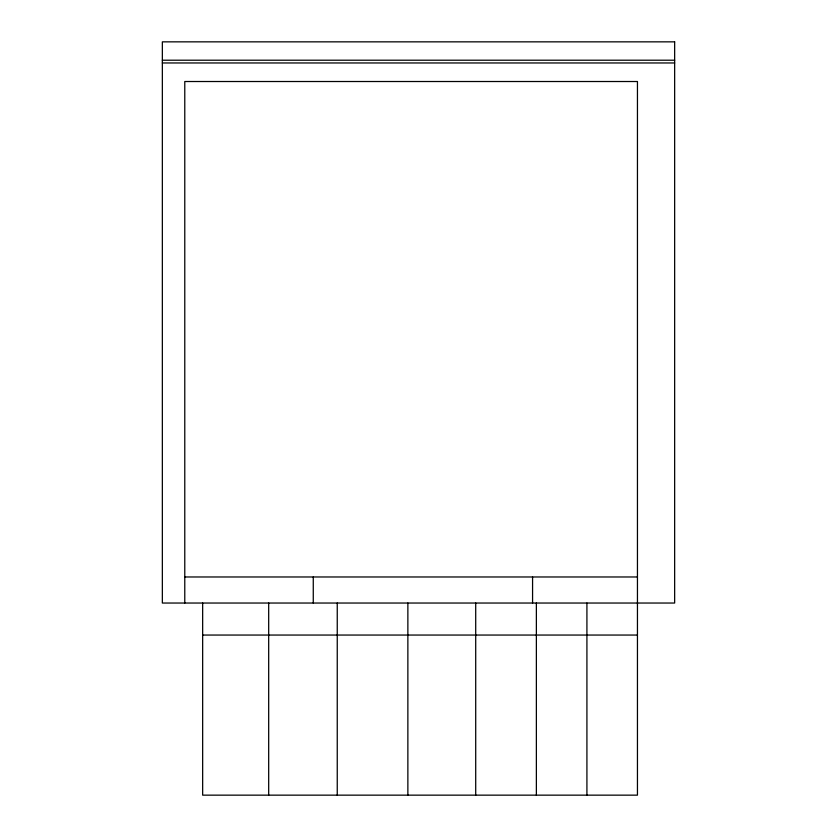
<?xml version="1.0" encoding="UTF-8"?>
<svg xmlns="http://www.w3.org/2000/svg" width="837" height="837" viewBox="0 0 837 837"><rect width="100%" height="100%" fill="white"/><g stroke="black" fill="none" stroke-linecap="round" stroke-linejoin="round"><path stroke-width="1.26" d="M162.347 60.212L674.653 60.212M162.347 62.963L674.653 62.963M184.778 576.975L637.449 576.975M202.659 635.053L637.449 635.053M586.915 603.038L586.915 795.15M536.371 603.038L536.371 795.15M532.573 576.975L532.573 603.038M475.709 603.038L475.709 795.15M407.87 603.038L407.87 795.15M337.248 603.038L337.248 795.15M313.268 576.975L313.268 603.038M268.687 603.038L268.687 795.15M202.659 603.038L202.659 795.15L637.449 795.15L637.449 81.513L184.778 81.513L184.778 603.038M674.653 41.85L162.347 41.85L162.347 603.038L674.653 603.038L674.653 41.85"/></g></svg>
